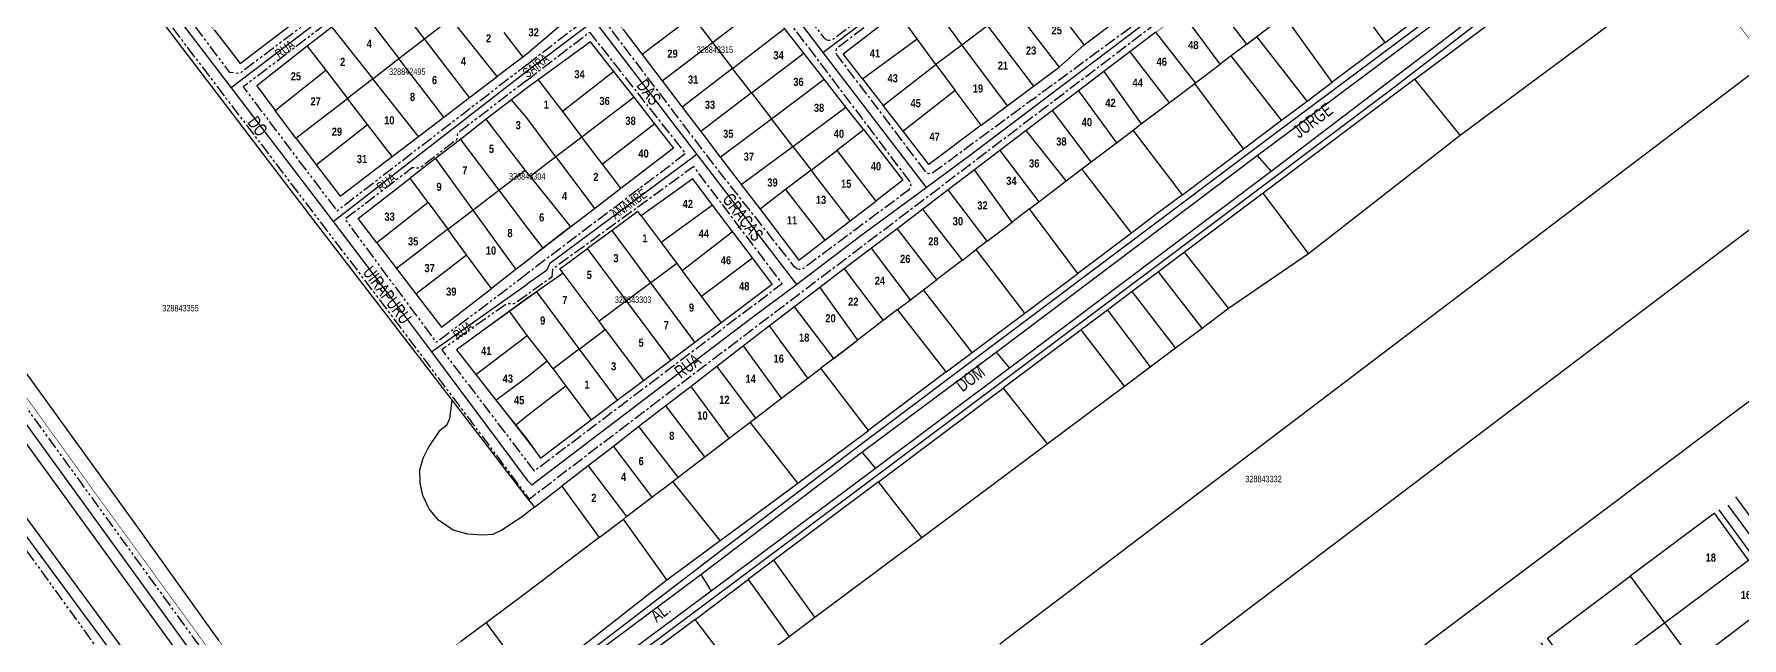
# Model space of a CAD drawing. Extents: x 204381 to 207261, y 4847713 to 4851061.
# Drawn here: x 205645 to 206170, y 4849243 to 4849429 of the extents above; entities that cross this region are included whole.
import ezdxf
from ezdxf.enums import TextEntityAlignment as Align

# ---------------------------------------------------------------- set-up
doc = ezdxf.new("R2010")
doc.units = 0
doc.header["$LTSCALE"] = 1.5
doc.header["$MEASUREMENT"] = 0
doc.linetypes.add('PHANTOMX2', pattern=[5, 2.5, -0.5, 0.5, -0.5, 0.5, -0.5])
doc.linetypes.add('TRACO_13', pattern=[8, 5, -1, 1, -1])
for name, color, linetype in [('CD-MALHA-LOTES', 40, 'CONTINUOUS'), ('CD_TXT_QUADRA', 7, 'CONTINUOUS'), ('HD-VALAS-DRENOS', 170, 'CONTINUOUS'), ('RU-QUADRAS', 210, 'CONTINUOUS'), ('SV-EIXO-ROD-ESTR', 7, 'CONTINUOUS'), ('SV-EIXO-RUA-N-PAV', 6, 'CONTINUOUS'), ('SV-EIXO-RUA-PAV', 20, 'CONTINUOUS'), ('SV-EST-MUNIC-PAV', 1, 'CONTINUOUS'), ('SV-RUA-NAO-PAV-S-GUIA-C-GUIA', 7, 'PHANTOMX2'), ('SV-RUA-PAVIM-S-GUIA-C-GUIA', 7, 'CONTINUOUS'), ('SV-TXT-RUA-N-PAV-S-GUIA-C-GUIA', 7, 'CONTINUOUS'), ('SV-TXT-RUA-PAV-S-GUIA-C-GUIA', 7, 'CONTINUOUS'), ('Th_NmrPort', 7, 'CONTINUOUS')]:
    doc.layers.add(name, color=color, linetype=linetype)
doc.styles.add('ARIAL', font='ARIAL.TTF')
doc.styles.get("Standard").update_dxf_attribs({"font": 'swisscbo.ttf'})

msp = doc.modelspace()

# ---------------------------------------------------------------- linework, layer by layer
at = {"layer": 'CD-MALHA-LOTES', "linetype": 'Continuous'}
for points in [[(205652.04, 4849474.36), (205702.5, 4849408.14)], [(206069.5, 4849414.69), (206117.31, 4849450.56)], [(205764.69, 4849427.14), (205752.27, 4849443.29)], [(205804.39, 4849441.69), (205810.11, 4849434.29), (205796.27, 4849422.53), (205794.99, 4849421.55)], [(205918.19, 4849441.47), (205930.02, 4849425.23)], [(205967.75, 4849425.3), (205954.09, 4849443.28)], [(206017.76, 4849425.55), (206005.64, 4849441.28)], [(205744.45, 4849437.18), (205756.85, 4849421.08)], [(205847.19, 4849434.03), (205831.73, 4849422.27)], [(205847.19, 4849434.03), (205853.34, 4849426.05)], [(205853.34, 4849426.05), (205869.37, 4849438.25)], [(205899.52, 4849414.82), (205893.53, 4849422.57), (205910.23, 4849435.36)], [(205916.3, 4849427.09), (205910.23, 4849435.36)], [(205945.65, 4849436.95), (205959.96, 4849418.47)], [(206009.58, 4849419.35), (205997.73, 4849435.28)], [(205700.06, 4849429.77), (205708, 4849419.57)], [(205708, 4849419.57), (205723.52, 4849431.36)], [(205736.23, 4849430.76), (205728.65, 4849424.84)], [(205736.23, 4849430.76), (205748.8, 4849414.86)], [(205764.69, 4849427.14), (205772.85, 4849433.44)], [(205787.08, 4849415.53), (205772.85, 4849433.44)], [(205789.08, 4849429.09), (205794.99, 4849421.55)], [(205825.86, 4849429.98), (205831.73, 4849422.27)], [(205859.51, 4849418.05), (205875.54, 4849430.33)], [(205881.48, 4849422.71), (205875.54, 4849430.33)], [(205937.94, 4849431.17), (205930.02, 4849425.23)], [(205937.94, 4849431.17), (205952.09, 4849412.57)], [(205967.75, 4849425.3), (205975.63, 4849431.29)], [(205989.77, 4849429.23), (205981.77, 4849423.15)], [(206001.94, 4849413.57), (205989.77, 4849429.23)], [(206020.85, 4849427.89), (206025.57, 4849431.46)], [(206083.39, 4849397.52), (206130.62, 4849432.52)], [(205728.65, 4849424.84), (205713.07, 4849412.66)], [(205728.65, 4849424.84), (205734.32, 4849417.47)], [(205756.85, 4849421.08), (205764.69, 4849427.14)], [(205778.59, 4849409.06), (205764.69, 4849427.14)], [(205822.93, 4849417.1), (205815.79, 4849426.18), (205799.71, 4849414.57)], [(205837.83, 4849414.26), (205853.34, 4849426.05)], [(205853.34, 4849426.05), (205859.51, 4849418.05)], [(205899.52, 4849414.82), (205916.3, 4849427.09)], [(205922.06, 4849419.26), (205916.3, 4849427.09)], [(205930.02, 4849425.23), (205922.06, 4849419.26)], [(205930.02, 4849425.23), (205944, 4849406.51)], [(205959.96, 4849418.47), (205967.75, 4849425.3)], [(205981.77, 4849423.15), (205973.78, 4849417.08)], [(205981.77, 4849423.15), (205993.86, 4849407.45)], [(206017.76, 4849425.55), (206012.93, 4849421.89)], [(206017.76, 4849425.55), (206020.85, 4849427.89)], [(205748.8, 4849414.86), (205756.85, 4849421.08)], [(205770.71, 4849403.06), (205756.85, 4849421.08)], [(205794.99, 4849421.55), (205787.08, 4849415.53)], [(205831.73, 4849422.27), (205837.83, 4849414.26)], [(205859.51, 4849418.05), (205844, 4849406.16)], [(205865.34, 4849410.49), (205859.51, 4849418.05)], [(205865.34, 4849410.49), (205881.48, 4849422.71)], [(205887.73, 4849414.68), (205881.48, 4849422.71)], [(205905.87, 4849406.65), (205922.06, 4849419.26)], [(205922.06, 4849419.26), (205927.99, 4849411.2)], [(206177.83, 4849420.02), (205941.74, 4849240.91)], [(205952.09, 4849412.57), (205959.96, 4849418.47)], [(206001.94, 4849413.57), (206009.58, 4849419.35)], [(205713.07, 4849412.66), (205718.79, 4849405.06)], [(205718.79, 4849405.06), (205734.32, 4849417.47)], [(205734.32, 4849417.47), (205740.98, 4849408.82)], [(205748.8, 4849414.86), (205740.98, 4849408.82)], [(205762.86, 4849397.08), (205748.8, 4849414.86)], [(205778.59, 4849409.06), (205787.08, 4849415.53)], [(205799.71, 4849414.57), (205796.27, 4849412.08), (205791.51, 4849408.39)], [(205799.71, 4849414.57), (205807.14, 4849404.82)], [(205822.93, 4849417.1), (205807.14, 4849404.82)], [(205829.18, 4849409.16), (205822.93, 4849417.1)], [(205837.83, 4849414.26), (205844, 4849406.16)], [(205871.48, 4849402.52), (205887.73, 4849414.68)], [(205894.38, 4849406.14), (205887.73, 4849414.68)], [(205899.52, 4849414.82), (205905.87, 4849406.65)], [(205944, 4849406.51), (205952.09, 4849412.57)], [(205973.78, 4849417.08), (205965.96, 4849411.14)], [(205973.78, 4849417.08), (205985.26, 4849400.94)], [(206069.5, 4849414.69), (206022.76, 4849379.62)], [(206083.39, 4849397.52), (206069.5, 4849414.69)], [(205702.5, 4849408.14), (205729.46, 4849372.74)], [(205725.16, 4849396.61), (205740.98, 4849408.82)], [(205747.14, 4849400.82), (205740.98, 4849408.82)], [(205770.71, 4849403.06), (205778.59, 4849409.06)], [(205791.51, 4849408.39), (205783.72, 4849402.37)], [(205805.17, 4849390.87), (205796.25, 4849402.83), (205791.51, 4849408.39)], [(205829.18, 4849409.16), (205813.14, 4849396.93)], [(205835.59, 4849401), (205829.18, 4849409.16)], [(205865.34, 4849410.49), (205849.71, 4849398.67)], [(205865.34, 4849410.49), (205871.48, 4849402.52)], [(205927.99, 4849411.2), (205911.99, 4849398.75)], [(205936.02, 4849400.53), (205927.99, 4849411.2)], [(205965.96, 4849411.14), (205957.92, 4849405.04)], [(205965.96, 4849411.14), (205977.63, 4849395.16)], [(205985.26, 4849400.94), (205993.86, 4849407.45)], [(205725.16, 4849396.61), (205718.79, 4849405.06)], [(205762.86, 4849397.08), (205770.71, 4849403.06)], [(205783.72, 4849402.37), (205775.74, 4849396.19)], [(205795.71, 4849386.75), (205783.72, 4849402.37)], [(205807.14, 4849404.82), (205813.14, 4849396.93)], [(205844, 4849406.16), (205849.71, 4849398.67)], [(205855.74, 4849390.75), (205871.48, 4849402.52)], [(205878.01, 4849394.06), (205871.48, 4849402.52)], [(205878.01, 4849394.06), (205894.38, 4849406.14)], [(205899.85, 4849399.11), (205894.38, 4849406.14)], [(205911.99, 4849398.75), (205905.87, 4849406.65)], [(205936.02, 4849400.53), (205944, 4849406.51)], [(205957.92, 4849405.04), (205949.87, 4849398.92)], [(205969.89, 4849389.3), (205957.92, 4849405.04)], [(205731.41, 4849388.4), (205747.14, 4849400.82)], [(205754.76, 4849390.92), (205747.14, 4849400.82)], [(205754.76, 4849390.92), (205762.86, 4849397.08)], [(205813.14, 4849396.93), (205805.17, 4849390.87)], [(205819.51, 4849388.55), (205813.14, 4849396.93)], [(205835.59, 4849401), (205819.51, 4849388.55)], [(205825.12, 4849381.16), (205841.37, 4849393.65), (205835.59, 4849401)], [(205849.71, 4849398.67), (205855.74, 4849390.75)], [(205899.85, 4849399.11), (205891.57, 4849392.78)], [(205899.85, 4849399.11), (205911.92, 4849383.62), (205903.61, 4849377.23)], [(205936.02, 4849400.53), (205919.93, 4849388.48), (205911.99, 4849398.75)], [(205949.87, 4849398.92), (205941.74, 4849392.74)], [(205962.15, 4849383.44), (205949.87, 4849398.92)], [(205977.63, 4849395.16), (205982.76, 4849399.05)], [(205982.76, 4849399.05), (205985.26, 4849400.94)], [(206036.72, 4849361.12), (206083.39, 4849397.52)], [(205775.74, 4849396.19), (205768.08, 4849390.27)], [(205775.74, 4849396.19), (205787.56, 4849380.53)], [(205862.14, 4849382.35), (205878.01, 4849394.06)], [(205878.01, 4849394.06), (205883.66, 4849386.73)], [(205883.66, 4849386.73), (205891.57, 4849392.78)], [(205891.57, 4849392.78), (205903.61, 4849377.23)], [(205941.74, 4849392.74), (205933.96, 4849386.83)], [(205941.74, 4849392.74), (205953.74, 4849377.02)], [(205969.89, 4849389.3), (205977.63, 4849395.16)], [(205731.41, 4849388.4), (205738.8, 4849378.76), (205754.76, 4849390.92)], [(205768.08, 4849390.27), (205760.35, 4849384.29)], [(205768.08, 4849390.27), (205779.57, 4849374.42)], [(205787.56, 4849380.53), (205795.71, 4849386.75)], [(205797.24, 4849384.81), (205796.27, 4849386.03), (205795.71, 4849386.75)], [(205805.17, 4849390.87), (205797.24, 4849384.81)], [(205805.17, 4849390.87), (205817.04, 4849374.95)], [(205825.12, 4849381.16), (205819.51, 4849388.55)], [(205855.74, 4849390.75), (205862.14, 4849382.35)], [(205883.66, 4849386.73), (205875.8, 4849380.73)], [(205895.68, 4849371.14), (205883.66, 4849386.73)], [(205933.96, 4849386.83), (205925.85, 4849380.67)], [(205945.51, 4849370.73), (205933.96, 4849386.83)], [(205962.15, 4849383.44), (205967.03, 4849387.13)], [(206079.68, 4849298.26), (206200.95, 4849390.06)], [(205750.03, 4849364.38), (205744.27, 4849371.86), (205760.35, 4849384.29)], [(205765.83, 4849376.82), (205760.35, 4849384.29)], [(205797.24, 4849384.81), (205809.63, 4849369.25)], [(205817.04, 4849374.95), (205825.12, 4849381.16)], [(205853.31, 4849376), (205847.24, 4849384.03), (205831.41, 4849372.63)], [(205862.14, 4849382.35), (205867.95, 4849374.73)], [(205765.83, 4849376.82), (205750.03, 4849364.38)], [(205765.83, 4849376.82), (205771.89, 4849368.56)], [(205779.57, 4849374.42), (205787.56, 4849380.53)], [(205787.56, 4849380.53), (205796.27, 4849369), (205801.17, 4849362.75)], [(205853.31, 4849376), (205837.5, 4849364.52)], [(205859.5, 4849367.81), (205853.31, 4849376)], [(205875.8, 4849380.73), (205867.95, 4849374.73)], [(205875.8, 4849380.73), (205887.86, 4849365.14)], [(205895.68, 4849371.14), (205903.61, 4849377.23)], [(205925.85, 4849380.67), (205918.09, 4849374.77)], [(205937.88, 4849364.9), (205925.85, 4849380.67)], [(205950.91, 4849374.86), (205953.74, 4849377.02)], [(206022.76, 4849379.62), (205998.62, 4849361.51)], [(206036.72, 4849361.12), (206022.76, 4849379.62)], [(205729.46, 4849372.74), (205773.19, 4849315.82)], [(205771.89, 4849368.56), (205779.57, 4849374.42)], [(205779.57, 4849374.42), (205792.81, 4849356.14)], [(205809.63, 4849369.25), (205817.04, 4849374.95)], [(205831.41, 4849372.63), (205830.38, 4849374), (205822.45, 4849368.21)], [(205831.41, 4849372.63), (205837.5, 4849364.52)], [(205867.95, 4849374.73), (205879.91, 4849359.03), (205887.86, 4849365.14)], [(205887.86, 4849365.14), (205895.68, 4849371.14)], [(205918.09, 4849374.77), (205910.11, 4849368.71)], [(205930.26, 4849359.08), (205918.09, 4849374.77)], [(205937.88, 4849364.9), (205945.51, 4849370.73)], [(205771.89, 4849368.56), (205756.09, 4849356.5)], [(205777.67, 4849360.68), (205771.89, 4849368.56)], [(205809.63, 4849369.25), (205801.17, 4849362.75)], [(205822.45, 4849368.21), (205814.87, 4849362.66)], [(205834.35, 4849352.09), (205822.45, 4849368.21)], [(205844.01, 4849355.85), (205859.5, 4849367.81)], [(205865.61, 4849359.71), (205859.5, 4849367.81)], [(205910.11, 4849368.71), (205902.27, 4849362.76)], [(205910.11, 4849368.71), (205922.22, 4849352.94)], [(205750.03, 4849364.38), (205756.09, 4849356.5)], [(205762.09, 4849348.7), (205777.67, 4849360.68)], [(205785.29, 4849350.3), (205777.67, 4849360.68)], [(205801.17, 4849362.75), (205796.27, 4849358.82), (205792.81, 4849356.14)], [(205807.34, 4849355.06), (205806.32, 4849356.41), (205814.87, 4849362.66)], [(205826.9, 4849346.54), (205814.87, 4849362.66)], [(205837.5, 4849364.52), (205842.36, 4849358.05)], [(205902.27, 4849362.76), (205893.85, 4849356.36)], [(205914.26, 4849346.86), (205902.27, 4849362.76)], [(205930.26, 4849359.08), (205934.45, 4849362.28)], [(205998.62, 4849361.51), (205990.6, 4849355.49)], [(206012.14, 4849344.24), (205998.62, 4849361.51)], [(206012.14, 4849344.24), (206036.72, 4849361.12)], [(205756.09, 4849356.5), (205762.09, 4849348.7)], [(205792.81, 4849356.14), (205785.29, 4849350.3)], [(205807.34, 4849355.06), (205799.16, 4849349.3)], [(205818.46, 4849340.25), (205807.34, 4849355.06)], [(205842.36, 4849358.05), (205834.35, 4849352.09)], [(205842.36, 4849358.05), (205844.01, 4849355.85)], [(205849.9, 4849348), (205844.01, 4849355.85)], [(205849.9, 4849348), (205865.61, 4849359.71)], [(205855.99, 4849339.9), (205871.68, 4849351.68), (205865.61, 4849359.71)], [(205893.85, 4849356.36), (205886.31, 4849350.63)], [(205893.85, 4849356.36), (205905.88, 4849340.46)], [(205990.6, 4849355.49), (205982.42, 4849349.36)], [(206003.97, 4849338.13), (205990.6, 4849355.49)], [(206225.68, 4849355.63), (206063.59, 4849233.85)], [(205762.09, 4849348.7), (205769.99, 4849338.43), (205785.29, 4849350.3)], [(205834.35, 4849352.09), (205826.9, 4849346.54)], [(205847.85, 4849333.79), (205834.35, 4849352.09)], [(205886.31, 4849350.63), (205878.53, 4849344.72)], [(205886.31, 4849350.63), (205897.96, 4849334.41)], [(205918.23, 4849349.89), (205922.22, 4849352.94)], [(205799.16, 4849349.3), (205796.25, 4849347.25), (205790.83, 4849343.29)], [(205799.16, 4849349.3), (205812.31, 4849331.66)], [(205826.9, 4849346.54), (205818.46, 4849340.25)], [(205840.52, 4849328.28), (205826.9, 4849346.54)], [(205855.99, 4849339.9), (205849.9, 4849348)], [(205878.53, 4849344.72), (205870.84, 4849338.79)], [(205890.63, 4849328.81), (205878.53, 4849344.72)], [(205982.42, 4849349.36), (205974.83, 4849343.67)], [(205995.79, 4849332.01), (205982.42, 4849349.36)], [(206003.97, 4849338.13), (206012.14, 4849344.24)], [(205675.61, 4849278.11), (205630.22, 4849340.68)], [(205790.83, 4849343.29), (205774.59, 4849331.41), (205780.53, 4849323.84)], [(205820.34, 4849337.74), (205818.46, 4849340.25)], [(205847.85, 4849333.79), (205855.99, 4849339.9)], [(205974.83, 4849343.67), (205966.73, 4849337.58)], [(205974.83, 4849343.67), (205988.01, 4849326.19)], [(205802.47, 4849328.06), (205796.31, 4849335.89)], [(205812.31, 4849331.66), (205820.34, 4849337.74)], [(205820.34, 4849337.74), (205832.15, 4849322.01)], [(205840.52, 4849328.28), (205847.85, 4849333.79)], [(205870.84, 4849338.79), (205862.89, 4849332.65)], [(205882.62, 4849322.7), (205870.84, 4849338.79)], [(205890.63, 4849328.81), (205897.96, 4849334.41)], [(205966.73, 4849337.58), (205942.79, 4849319.63)], [(205980.14, 4849320.31), (205966.73, 4849337.58)], [(205995.79, 4849332.01), (206003.97, 4849338.13)], [(205812.31, 4849331.66), (205804.3, 4849325.59)], [(205812.31, 4849331.66), (205824.04, 4849315.92)], [(205862.89, 4849332.65), (205854.67, 4849326.31)], [(205874.58, 4849316.56), (205862.89, 4849332.65)], [(205988.01, 4849326.19), (205995.79, 4849332.01)], [(205780.53, 4849323.84), (205786.7, 4849316)], [(205786.7, 4849316), (205796.25, 4849323.02), (205802.47, 4849328.06)], [(205804.3, 4849325.59), (205802.47, 4849328.06)], [(205804.3, 4849325.59), (205808.25, 4849320.26)], [(205832.15, 4849322.01), (205840.52, 4849328.28)], [(205854.67, 4849326.31), (205846.74, 4849320.19)], [(205854.67, 4849326.31), (205866.59, 4849310.45)], [(205882.62, 4849322.7), (205886.63, 4849325.76)], [(205980.14, 4849320.31), (205988.01, 4849326.19)], [(205808.25, 4849320.26), (205796.25, 4849311.05), (205792.77, 4849308.25)], [(205808.25, 4849320.26), (205815.96, 4849309.85)], [(205824.04, 4849315.92), (205832.15, 4849322.01)], [(205846.74, 4849320.19), (205838.98, 4849314.2)], [(205858.43, 4849304.22), (205846.74, 4849320.19)], [(205904.46, 4849290.87), (205942.79, 4849319.63)], [(205942.79, 4849319.63), (205956.34, 4849302.51)], [(205956.34, 4849302.51), (205980.14, 4849320.31)], [(205798.55, 4849283), (205795.9, 4849280.95), (205794.78, 4849280.02), (205793.07, 4849278.89), (205788.53, 4849275.99), (205785.76, 4849274.6), (205782.6, 4849274.36), (205778.05, 4849274.67), (205773.5, 4849275.91), (205769.03, 4849279), (205766.1, 4849282.56), (205764.17, 4849286.66), (205763.4, 4849290.52), (205763.32, 4849294.55), (205764.32, 4849298.1), (205765.94, 4849301.35), (205769.49, 4849306.76), (205771.65, 4849308.46), (205772.5, 4849310.32), (205773.19, 4849315.82)], [(205773.19, 4849315.82), (205796.27, 4849285.77), (205798.55, 4849283)], [(205786.7, 4849316), (205792.77, 4849308.25)], [(205815.96, 4849309.85), (205824.04, 4849315.92)], [(205838.98, 4849314.2), (205830.71, 4849307.82)], [(205850.95, 4849298.51), (205838.98, 4849314.2)], [(205866.59, 4849310.45), (205874.58, 4849316.56)], [(205792.77, 4849308.25), (205796.27, 4849303.83), (205800.45, 4849298.13), (205815.96, 4849309.85)], [(205830.71, 4849307.82), (205822.83, 4849301.74)], [(205842.73, 4849292.23), (205830.71, 4849307.82)], [(205858.43, 4849304.22), (205864.91, 4849309.17)], [(205917.7, 4849273.69), (205956.34, 4849302.51)], [(205822.83, 4849301.74), (205815.03, 4849295.72)], [(205822.83, 4849301.74), (205834.67, 4849286.08)], [(205958.42, 4849206.46), (206079.68, 4849298.26)], [(205815.03, 4849295.72), (205806.96, 4849289.49)], [(205815.03, 4849295.72), (205826.89, 4849280.13)], [(205798.55, 4849283), (205806.96, 4849289.49)], [(205806.96, 4849289.49), (205818.45, 4849273.69)], [(205834.67, 4849286.08), (205841.08, 4849290.97)], [(205904.46, 4849290.87), (205872.24, 4849266.7)], [(205917.7, 4849273.69), (205904.46, 4849290.87)], [(206161.61, 4849281.18), (206135.76, 4849261.82)], [(206172.17, 4849266.71), (206161.61, 4849281.18)], [(205701.48, 4849241.93), (205675.61, 4849278.11)], [(205818.45, 4849273.69), (205825.91, 4849279.38)], [(205825.91, 4849279.38), (205826.89, 4849280.13)], [(205884.82, 4849249.16), (205917.7, 4849273.69)], [(205872.24, 4849266.7), (205864.32, 4849260.76)], [(205884.82, 4849249.16), (205872.24, 4849266.7)], [(206146.3, 4849247.43), (206172.17, 4849266.71)], [(205848, 4849248.51), (205864.32, 4849260.76)], [(205864.32, 4849260.76), (205876.9, 4849243.25)], [(206120.74, 4849228.37), (206110.27, 4849242.74), (206135.76, 4849261.82)], [(206135.76, 4849261.82), (206146.3, 4849247.43)], [(206155.15, 4849235.35), (206180.86, 4849254.79)], [(205848, 4849248.51), (205815.9, 4849224.43)], [(205860.98, 4849231.37), (205848, 4849248.51)], [(205876.9, 4849243.25), (205884.82, 4849249.16)], [(206120.74, 4849228.37), (206146.3, 4849247.43)], [(206146.3, 4849247.43), (206155.15, 4849235.35)], [(205860.98, 4849231.37), (205876.9, 4849243.25)]]:
    msp.add_lwpolyline(points, dxfattribs=at)
at = {"layer": 'CD-MALHA-LOTES'}
for points in [[(206060.35, 4849425.97), (206045.26, 4849446.38)], [(206044.06, 4849413.78), (206029.29, 4849434.28)], [(206060.35, 4849425.97), (206076.23, 4849437.83)], [(206036.27, 4849407.93), (206020.85, 4849427.89)], [(206060.35, 4849425.97), (206049.24, 4849417.67), (206044.06, 4849413.78)], [(206012.93, 4849421.89), (206009.58, 4849419.35)], [(206028.47, 4849402.08), (206012.93, 4849421.89)], [(205993.86, 4849407.45), (206001.75, 4849413.42)], [(206016.75, 4849393.28), (206001.75, 4849413.42)], [(206036.27, 4849407.93), (206044.06, 4849413.78)], [(206028.47, 4849402.08), (206036.27, 4849407.93)], [(206016.75, 4849393.28), (206028.47, 4849402.08)], [(205997.91, 4849379.14), (205982.76, 4849399.05)], [(205997.91, 4849379.14), (206016.75, 4849393.28)], [(205967.03, 4849387.13), (205969.89, 4849389.3)], [(205982.22, 4849367.37), (205967.03, 4849387.13)], [(205953.74, 4849377.02), (205962.15, 4849383.44)], [(205997.91, 4849379.14), (205990.19, 4849373.35), (205982.22, 4849367.37)], [(205950.91, 4849374.86), (205945.51, 4849370.73)], [(205965.7, 4849354.97), (205950.91, 4849374.86)], [(205982.22, 4849367.37), (205965.7, 4849354.97)], [(205937.88, 4849364.9), (205934.45, 4849362.28)], [(205949.41, 4849342.76), (205934.45, 4849362.28)], [(205930.26, 4849359.08), (205922.22, 4849352.94)], [(205949.41, 4849342.76), (205965.7, 4849354.97)], [(205914.26, 4849346.86), (205918.23, 4849349.89)], [(205933.23, 4849330.64), (205918.23, 4849349.89)], [(205910.28, 4849343.82), (205914.26, 4849346.86)], [(205905.88, 4849340.46), (205897.96, 4849334.41)], [(205910.28, 4849343.82), (205905.88, 4849340.46)], [(205925.22, 4849324.64), (205910.28, 4849343.82)], [(205933.23, 4849330.64), (205949.41, 4849342.76)], [(205890.63, 4849328.81), (205886.63, 4849325.76)], [(205925.22, 4849324.64), (205933.23, 4849330.64)], [(205901.35, 4849306.63), (205886.63, 4849325.76)], [(205925.22, 4849324.64), (205901.98, 4849307.1), (205901.35, 4849306.63)], [(205874.58, 4849316.56), (205882.62, 4849322.7)], [(205864.91, 4849309.17), (205866.59, 4849310.45)], [(205879.63, 4849290.41), (205864.91, 4849309.17)], [(205850.95, 4849298.51), (205858.43, 4849304.22)], [(205879.63, 4849290.41), (205901.35, 4849306.63)], [(205842.73, 4849292.23), (205850.95, 4849298.51)], [(205841.08, 4849290.97), (205842.73, 4849292.23)], [(205855.68, 4849272.75), (205841.08, 4849290.97)], [(205855.68, 4849272.75), (205877.18, 4849288.58), (205879.63, 4849290.41)], [(205826.89, 4849280.13), (205834.67, 4849286.08)], [(205839.33, 4849260.71), (205825.91, 4849279.38)], [(205818.45, 4849273.69), (205796.25, 4849256.73)], [(205839.33, 4849260.71), (205855.68, 4849272.75)], [(205797.84, 4849228.2), (205839.33, 4849260.71)], [(205796.25, 4849256.73), (205783.67, 4849247.42)], [(205783.67, 4849247.42), (205775.81, 4849241.61)], [(205783.67, 4849247.42), (205797.84, 4849228.2)]]:
    msp.add_lwpolyline(points, dxfattribs=at)
at = {"layer": 'CD-MALHA-LOTES', "linetype": 'Continuous', "flags": 128}
for points in [[(205725.16, 4849396.61), (205727.14, 4849393.98), (205731.41, 4849388.4)], [(205796.31, 4849335.89), (205790.83, 4849343.29)], [(205780.53, 4849323.84), (205796.31, 4849335.89)]]:
    msp.add_lwpolyline(points, dxfattribs=at)
at = {"layer": 'HD-VALAS-DRENOS', "const_width": 0.18, "flags": 128}
msp.add_lwpolyline([(205571.85, 4849414.2), (205595.7, 4849381.1), (205598.9, 4849376.71), (205610.04, 4849361.57), (205611.76, 4849359), (205659.49, 4849292.8), (205662.6, 4849288.46), (205740.54, 4849181.2)], dxfattribs=at)
at = {"layer": 'RU-QUADRAS', "color": 6, "linetype": 'Continuous', "const_width": 0.18}
for points in [[(205537.99, 4849467.48), (205544.7, 4849474.78), (205612.85, 4849525.8, 0.002531), (205798.55, 4849283), (205878.5, 4849344.7), (206109.27, 4849519.79, 0.004511), (206245.71, 4849624.8), (206242.62, 4849628.94), (206239.81, 4849626.9), (206213.1, 4849662.68), (206220.86, 4849668.19), (206262.61, 4849611.25), (206258.41, 4849607.8), (205962.15, 4849383.44), (205796.25, 4849256.73), (205727.34, 4849205.75), (205675.61, 4849278.11)], [(205713.07, 4849412.66), (205784.33, 4849468.34, 0.010107), (205810.11, 4849434.29), (205796.45, 4849422.66), (205738.8, 4849378.76)], [(205749.85, 4849173.59), (205815.9, 4849224.43), (206140.75, 4849468.14), (206174.42, 4849424.47), (206185.2, 4849411.06, -0.01031), (206225.68, 4849355.63, -0.001332), (205830.88, 4849059.98), (205796.21, 4849108.13, 0.011304), (205762.41, 4849156.7)]]:
    msp.add_lwpolyline(points, format="xyb", close=True, dxfattribs=at)
msp.add_lwpolyline([(205735.18, 4849211.55), (205796.25, 4849256.73, -0.002067), (206117, 4849500.7), (206121.74, 4849495.01), (206128.94, 4849499.94), (206131.79, 4849496.15), (206141.85, 4849503.87), (206139.93, 4849506.62), (206181.14, 4849536.94)], format="xyb", dxfattribs=at)
for points in [[(205680.86, 4849454.04), (205754.22, 4849507.36), (205779.73, 4849474.06), (205708, 4849419.57)], [(205796.02, 4849469.14), (205826.64, 4849493.12), (205911.92, 4849383.62), (205879.91, 4849359.03)], [(205893.53, 4849422.57), (205965.49, 4849477.7), (205991.21, 4849443.13), (205967.75, 4849425.3), (205959.96, 4849418.47), (205919.93, 4849388.48)], [(205744.27, 4849371.86), (205796.27, 4849412.08), (205815.79, 4849426.18), (205841.37, 4849393.65), (205769.99, 4849338.43)], [(205774.59, 4849331.41), (205807.34, 4849355.06), (205806.32, 4849356.41), (205830.38, 4849374), (205831.41, 4849372.63), (205847.24, 4849384.03), (205871.68, 4849351.68), (205800.45, 4849298.13)], [(206110.27, 4849242.74), (206161.61, 4849281.18), (206243.35, 4849169.13), (206191.5, 4849131.25)]]:
    msp.add_lwpolyline(points, close=True, dxfattribs=at)
msp.add_lwpolyline([(206178.73, 4849493.39), (206160.93, 4849481.21), (206158.44, 4849484.78), (206152.12, 4849480.82), (206154.55, 4849477.31), (206149.5, 4849473.12), (206144.97, 4849479.09), (206138.16, 4849474.17), (206133.09, 4849480.62), (205901.98, 4849307.1), (205839.29, 4849260.69), (205797.84, 4849228.2)], dxfattribs=at)
at = {"layer": 'SV-EIXO-ROD-ESTR', "flags": 128}
for points in [[(205219.89, 4849945.17), (205224.53, 4849926.5), (205227.63, 4849915.09), (205234.59, 4849892.85), (205242.91, 4849868.47), (205248.13, 4849856), (205255.67, 4849838.2), (205263.41, 4849822.15), (205279.28, 4849793.07), (205300.65, 4849755.02), (205310.44, 4849740.61), (205316.22, 4849732.1), (205333.27, 4849706.53), (205351.42, 4849681.23), (205382.57, 4849638.58), (205399.59, 4849614.2), (205403.89, 4849605.49), (205459.84, 4849529), (205477.45, 4849505.87), (205548.33, 4849408.88), (205586.65, 4849355.03), (205673.14, 4849237.65)], [(205292.22, 4849795.77), (205309.32, 4849765.02), (205319.7, 4849747.44), (205339.05, 4849720.62), (205343.76, 4849713.93), (205355.64, 4849697.24), (205417.01, 4849613.61), (205423.46, 4849604.7), (205428.25, 4849597.87), (205510.45, 4849483.38), (205521.75, 4849467.02), (205558.58, 4849416.22), (205588.37, 4849376.6), (205735.91, 4849173.23)]]:
    msp.add_lwpolyline(points, dxfattribs=at)
at = {"layer": 'SV-EIXO-RUA-N-PAV', "flags": 128}
for points in [[(205796.35, 4849291.37), (205797.7, 4849289.85), (205835.08, 4849318.35), (205866.42, 4849342.08), (205879.14, 4849351.53), (205898.57, 4849366.28), (205919.05, 4849381.38), (205932.39, 4849391.21), (205999.04, 4849441.69), (206038.77, 4849471.67), (206059.23, 4849487), (206098.71, 4849516.89), (206118.65, 4849532.65), (206134.19, 4849545.05), (206157.99, 4849563.18), (206198.44, 4849592.97), (206230.54, 4849617.25), (206233.4, 4849622.86), (206234.08, 4849627.62)], [(205796.31, 4849542.46), (205825.67, 4849503.87), (205855.99, 4849464.05), (205887.3, 4849422.92), (205919.05, 4849381.38)], [(205612.48, 4849534.32), (205643.72, 4849493.09), (205674.07, 4849453.04), (205683.3, 4849440.87), (205705.22, 4849412.08), (205736.58, 4849370.9), (205753.95, 4849348.08), (205760.4, 4849339.46), (205766.84, 4849330.86), (205796.35, 4849291.37)], [(205796.32, 4849481.51), (205785.93, 4849473.59), (205705.22, 4849412.08)], [(205887.3, 4849422.92), (205924.51, 4849451.01), (205926.42, 4849454.06), (205942.02, 4849465.81), (205945.88, 4849467.15), (205967.13, 4849483.72)], [(205796.18, 4849460.05), (205816.97, 4849432.8), (205848.5, 4849391.59), (205879.14, 4849351.53)], [(205796.26, 4849417.27), (205816.97, 4849432.8)], [(205736.58, 4849370.9), (205796.26, 4849417.27)], [(205848.5, 4849391.59), (205803.26, 4849357.99), (205802.27, 4849355.86), (205796.28, 4849351.62)], [(205766.84, 4849330.86), (205796.28, 4849351.62)]]:
    msp.add_lwpolyline(points, dxfattribs=at)
at = {"layer": 'SV-EIXO-RUA-PAV', "flags": 128}
for points in [[(206138.04, 4849471.42), (206136.57, 4849470.99), (206134.92, 4849470.04), (206118.97, 4849457.77), (206025.24, 4849386.28), (205944.74, 4849325.85), (205903.5, 4849294.93), (205852.97, 4849257.2), (205823.38, 4849235.22), (205796.18, 4849215.01)], [(205796.9, 4849222.74), (205820.2, 4849240.21), (205849.71, 4849262.34), (205899.27, 4849299.91), (205940.66, 4849330.75), (206020.97, 4849391.24), (206026.84, 4849395.65), (206115.02, 4849461.57), (206122.16, 4849466.91), (206124.88, 4849468.95), (206128.07, 4849470.33), (206131.36, 4849471.15), (206134.55, 4849471.58), (206138.04, 4849471.42)], [(206020.97, 4849391.24), (206025.24, 4849386.28)], [(205940.66, 4849330.75), (205944.74, 4849325.85)], [(205899.27, 4849299.91), (205903.5, 4849294.93)], [(206165.78, 4849283.69), (206251.94, 4849166.77)], [(205849.71, 4849262.34), (205852.97, 4849257.2)]]:
    msp.add_lwpolyline(points, dxfattribs=at)
at = {"layer": 'SV-EST-MUNIC-PAV', "flags": 128}
for points in [[(205784.03, 4849112.05), (205778.46, 4849119.63), (205736.45, 4849178.64), (205591.27, 4849378.71), (205562.73, 4849417.74)], [(205546.2, 4849406.02), (205583.92, 4849353.05), (205673.84, 4849231.02), (205704.52, 4849188.56), (205724.96, 4849160.74), (205758.73, 4849113.82), (205759.94, 4849112.08)]]:
    msp.add_lwpolyline(points, dxfattribs=at)
at = {"layer": 'SV-EST-MUNIC-PAV', "linetype": 'PHANTOMX2', "flags": 128}
for points in [[(205565.15, 4849419.51), (205593.69, 4849380.47), (205738.88, 4849180.41)], [(205629.47, 4849274.51), (205632.88, 4849275.12), (205636.57, 4849274.67), (205639.97, 4849272.78), (205665.18, 4849237.89)]]:
    msp.add_lwpolyline(points, dxfattribs=at)
at = {"layer": 'SV-RUA-NAO-PAV-S-GUIA-C-GUIA', "linetype": 'TRACO_13', "ltscale": 0.5, "flags": 128}
for points in [[(205796.25, 4849286.44), (205796.93, 4849285.53), (205836.87, 4849315.97), (205868.2, 4849339.7), (205928.74, 4849385.59), (206006.46, 4849444.59), (206076.4, 4849497.88), (206123.75, 4849533.93), (206156.5, 4849558.87), (206185.97, 4849581.2), (206232.88, 4849616.7), (206235.29, 4849619.63), (206236.67, 4849628.42), (206235.89, 4849630.56), (206212.35, 4849661.34), (206205.56, 4849662.93), (206196.73, 4849660.89), (206159.61, 4849633.05), (206158.25, 4849629.88), (206150.33, 4849624.22), (206147.16, 4849624), (206128.15, 4849608.38), (206098.13, 4849647.61)], [(205796.26, 4849479.45), (205823.65, 4849500.87), (205825.44, 4849500.7), (205828.99, 4849495.31), (205870.68, 4849440.55), (205914.26, 4849382.84), (205914.32, 4849382.09), (205914.23, 4849381.54), (205913.54, 4849380.48), (205881.33, 4849356.5), (205880.14, 4849356.14), (205879.28, 4849356.38), (205878.47, 4849357.12), (205853.81, 4849388.37), (205796.26, 4849464.09)], [(205796.26, 4849419.28), (205814, 4849432.95), (205796.26, 4849456.1)], [(205796.26, 4849414.45), (205815.46, 4849429.18), (205845.05, 4849391.77), (205796.27, 4849354.9)], [(205796.25, 4849297.08), (205798.47, 4849294.17), (205874.77, 4849351.85), (205847.56, 4849387.83), (205804.15, 4849356.28), (205803.88, 4849353.82), (205796.27, 4849348.41)]]:
    msp.add_lwpolyline(points, dxfattribs=at)
for points in [[(205934.68, 4849521), (205935.28, 4849521.21), (205935.98, 4849521.22), (205936.79, 4849520.63), (205963.94, 4849484.19), (205963.9, 4849483.49), (205963.71, 4849482.98), (205945.19, 4849468.31), (205941.13, 4849468.5), (205924.89, 4849456.06), (205923.94, 4849452.24), (205890.6, 4849427.05), (205889.56, 4849426.63), (205889.06, 4849426.63), (205888.35, 4849426.82), (205887.69, 4849427.46), (205860.1, 4849463.55), (205859.99, 4849463.9), (205859.83, 4849464.4), (205860.02, 4849465.1)], [(205995.89, 4849441.65), (205995.94, 4849441.2), (205995.65, 4849440.64), (205921.12, 4849385.89), (205920.57, 4849385.68), (205920.17, 4849385.68), (205919.77, 4849385.62), (205919.42, 4849385.77), (205919.02, 4849386.16), (205891.57, 4849422.3), (205891.36, 4849422.85), (205891.35, 4849423.55), (205891.49, 4849424.11), (205892.14, 4849424.72), (205965.05, 4849480.55), (205965.39, 4849480.7), (205966.09, 4849480.71), (205966.55, 4849480.32)]]:
    msp.add_lwpolyline(points, close=True, dxfattribs=at)
at = {"layer": 'SV-RUA-NAO-PAV-S-GUIA-C-GUIA', "flags": 128}
msp.add_lwpolyline([(205755.03, 4849509.94), (205783.24, 4849473.44), (205707.84, 4849416.46), (205704.85, 4849416.74), (205677.64, 4849453.08), (205696.58, 4849467.68), (205700.46, 4849468.65), (205710.11, 4849475.71), (205710.43, 4849478.24)], close=True, dxfattribs=at)
for points in [[(205641.85, 4849490.26), (205680.6, 4849439.13), (205751.24, 4849346.35), (205762.95, 4849330.76), (205796.25, 4849286.44)], [(205796.26, 4849456.1), (205785.25, 4849470.6), (205708.95, 4849412.34), (205737.74, 4849374.18), (205796.25, 4849419.27)], [(205796.26, 4849414.45), (205774.84, 4849398.02), (205774.59, 4849396.1), (205763.31, 4849387.36), (205760.92, 4849387.41), (205740.26, 4849371.6), (205768.3, 4849333.75), (205796.27, 4849354.9)], [(205796.27, 4849348.41), (205792.31, 4849345.59), (205789.9, 4849345.56), (205770.02, 4849331.48), (205796.25, 4849297.09)]]:
    msp.add_lwpolyline(points, dxfattribs=at)
at = {"layer": 'SV-RUA-PAVIM-S-GUIA-C-GUIA', "flags": 128}
for points in [[(205796.25, 4849223.92), (205858, 4849271.24), (205900.06, 4849303.22), (206025.55, 4849397.37), (206120.87, 4849468.63), (206123.79, 4849470.82), (206127.38, 4849472.38), (206130.97, 4849473.28), (206133.77, 4849473.61), (206136.37, 4849473.75)], [(205796.25, 4849212.22), (205862.45, 4849261.83), (205902.03, 4849291.42), (205988.03, 4849355.89), (206061.85, 4849411.39), (206135.99, 4849468.43), (206137.33, 4849469.2), (206138.58, 4849469.57)], [(206223.37, 4849327.07), (206265.88, 4849268.7), (206306.21, 4849213.7), (206306.47, 4849213.1), (206306.54, 4849212.15), (206306.3, 4849211.3), (206305.76, 4849210.39), (206255.07, 4849172.99), (206254.27, 4849172.78), (206253.42, 4849172.62), (206252.62, 4849172.61), (206251.97, 4849172.85), (206251.61, 4849173.14), (206251.1, 4849173.74), (206213.9, 4849224.43), (206168.21, 4849286.17)], [(206162.97, 4849282.24), (206203.4, 4849226.9), (206245.71, 4849169.31), (206245.97, 4849168.71), (206246.03, 4849167.96), (206246.04, 4849167.21), (206245.8, 4849166.5), (206245.36, 4849165.95), (206244.67, 4849165.19), (206194.91, 4849128.75), (206194.22, 4849128.34), (206193.32, 4849128.23), (206192.62, 4849128.22), (206191.91, 4849128.41), (206191.36, 4849128.95), (206152.05, 4849182.16), (206108.29, 4849241.3)]]:
    msp.add_lwpolyline(points, dxfattribs=at)

# ---------------------------------------------------------------- texts
at = {"layer": 'CD_TXT_QUADRA', "color": 7, "linetype": 'Continuous', "style": 'ARIAL', "width": 0.7}
for s, p in [('328843315', (205854.06, 4849423.81)), ('328842495', (205759.41, 4849417.05)), ('328843304', (205796.32, 4849384.84)), ('328843355', (205689.64, 4849344.26)), ('328843303', (205828.89, 4849346.86)), ('328843332', (206022.9, 4849291.71))]:
    msp.add_text(s, height=2, dxfattribs=at).set_placement(p, align=Align.MIDDLE)
at = {"layer": 'SV-TXT-RUA-N-PAV-S-GUIA-C-GUIA', "style": 'ARIAL', "width": 0.7}
for s, height, rotation, p in [('RUA                                                 JANDAIA', 3, 37, (205720.15, 4849420.91)), ('RUA                                   DAS                                 GRAÇAS', 4, 307, (205801.88, 4849449.71)), ('SAÍRA', 3, 38, (205796.4, 4849415)), ('DO', 4, 307, (205710.03, 4849401.39)), ('RUA', 3, 38, (205751.48, 4849379.89)), ('ANAMBÉ', 3, 36, (205823.49, 4849371.49)), ('UIRAPURU', 4, 307, (205745.51, 4849355.27)), ('RUA ', 3, 36, (205774.93, 4849334.34)), ('RUA ', 4, 37, (205843.59, 4849322.42))]:
    msp.add_text(s, height=height, rotation=rotation, dxfattribs=at).set_placement(p)
at = {"layer": 'SV-TXT-RUA-PAV-S-GUIA-C-GUIA', "style": 'ARIAL', "width": 0.7}
msp.add_text('AL.                                                                                                       DOM                                                                                                               JORGE', height=4, rotation=37, dxfattribs=at).set_placement((205836.17, 4849247.41))
at = {"layer": 'Th_NmrPort', "color": 1}
for s, p in [('2', (205783.62, 4849427.29)), ('32', (205796.71, 4849429.14)), ('25', (205957.65, 4849429.8)), ('4', (205746.92, 4849425.65)), ('29', (205839.46, 4849422.57)), ('34', (205872.08, 4849422.1)), ('41', (205901.73, 4849422.66)), ('23', (205949.78, 4849423.55)), ('48', (205999.69, 4849425.23)), ('2', (205738.74, 4849420.05)), ('4', (205775.91, 4849420.28)), ('21', (205941.1, 4849418.91)), ('46', (205989.98, 4849420.11)), ('25', (205723.55, 4849415.61)), ('6', (205767.02, 4849414.44)), ('34', (205810.81, 4849416.23)), ('31', (205845.79, 4849414.6)), ('36', (205878.19, 4849413.89)), ('43', (205907.18, 4849415)), ('19', (205933.43, 4849411.86)), ('44', (205982.58, 4849413.63)), ('27', (205729.63, 4849407.9)), ('8', (205760.25, 4849409.3)), ('1', (205801.38, 4849406.91)), ('36', (205818.55, 4849408.02)), ('33', (205850.96, 4849406.86)), ('45', (205914.25, 4849407.34)), ('42', (205974.21, 4849407.43)), ('10', (205752.3, 4849402.07)), ('38', (205826.53, 4849401.92)), ('38', (205884.52, 4849405.92)), ('40', (205966.93, 4849401.49)), ('29', (205736.17, 4849398.56)), ('3', (205792.75, 4849400.56)), ('35', (205856.59, 4849397.94)), ('40', (205890.63, 4849397.94)), ('47', (205920.1, 4849397.06)), ('38', (205959.1, 4849395.56)), ('5', (205784.53, 4849393.29)), ('40', (205830.52, 4849391.84)), ('37', (205862.93, 4849390.91)), ('31', (205743.89, 4849390.16)), ('7', (205776.31, 4849386.65)), ('40', (205902.04, 4849387.94)), ('36', (205950.74, 4849388.82)), ('9', (205768.4, 4849381.59)), ('2', (205816.63, 4849384.63)), ('39', (205870.21, 4849382.94)), ('15', (205892.88, 4849382.55)), ('34', (205943.72, 4849383.43)), ('4', (205807.01, 4849378.77)), ('42', (205844.14, 4849376.34)), ('13', (205885.14, 4849377.62)), ('32', (205934.82, 4849375.88)), ('33', (205752.37, 4849372.42)), ('6', (205799.97, 4849372.21)), ('11', (205876.22, 4849371.29)), ('30', (205927.26, 4849371.03)), ('35', (205759.64, 4849364.83)), ('8', (205790.22, 4849367.37)), ('1', (205831.75, 4849365.77)), ('44', (205849.07, 4849367.2)), ('28', (205919.71, 4849364.83)), ('10', (205783.58, 4849362)), ('3', (205822.83, 4849359.67)), ('46', (205855.88, 4849358.99)), ('26', (205911.07, 4849359.44)), ('37', (205764.7, 4849356.61)), ('5', (205814.61, 4849354.51)), ('39', (205771.35, 4849349.35)), ('48', (205861.51, 4849351.02)), ('24', (205903.25, 4849352.7)), ('7', (205807.1, 4849346.77)), ('9', (205846.07, 4849344.43)), ('22', (205895.06, 4849346.27)), ('9', (205800.3, 4849340.44)), ('7', (205838.32, 4849339.03)), ('20', (205888.05, 4849341.14)), ('5', (205830.58, 4849333.64)), ('18', (205879.95, 4849335.21)), ('41', (205782.13, 4849331.13)), ('16', (205872.13, 4849328.74)), ('43', (205788.77, 4849322.6)), ('3', (205822.13, 4849326.37)), ('14', (205863.49, 4849322.54)), ('1', (205813.91, 4849320.74)), ('45', (205792.25, 4849315.96)), ('12', (205855.4, 4849316.07)), ('10', (205848.66, 4849311.22)), ('8', (205840.02, 4849305.02)), ('6', (205830.58, 4849297.2)), ('4', (205825.18, 4849292.35)), ('2', (205816.01, 4849285.88)), ('18', (206158.92, 4849267.52)), ('16', (206169.73, 4849256.01))]:
    msp.add_text(s, height=2.5, dxfattribs=at).set_placement(p, align=Align.MIDDLE_LEFT)

doc.saveas('drawing.dxf')
